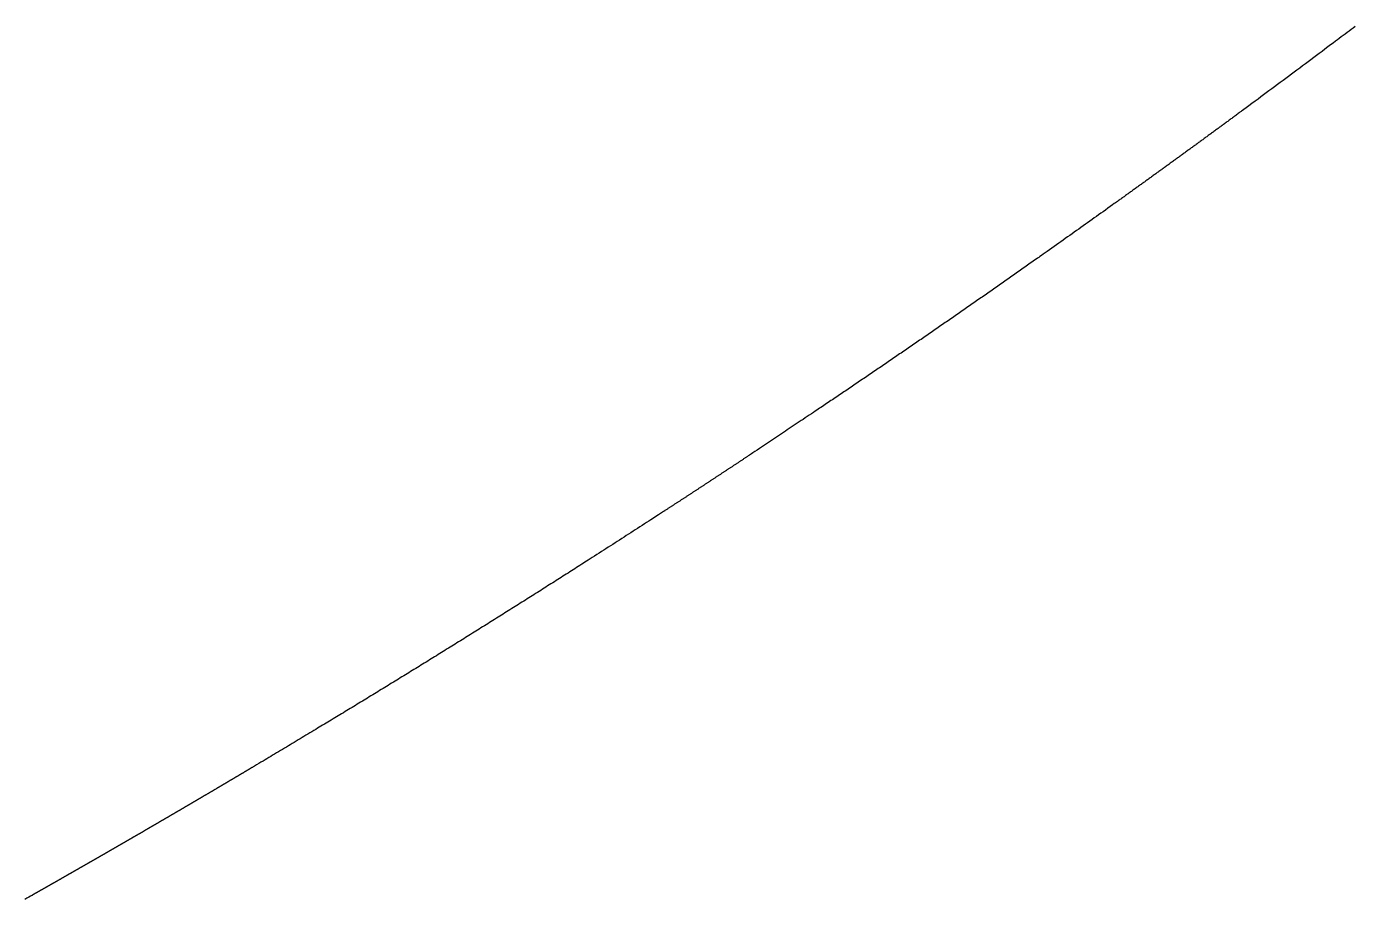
# Model space of a CAD drawing. Header units: millimetres. Extents: x 0 to 2438, y 0 to 1219.
# Drawn here: x 235.45 to 238.68, y 427.079 to 429.202 of the extents above; entities that cross this region are included whole.
import ezdxf

# ---------------------------------------------------------------- set-up
doc = ezdxf.new("R2010")
doc.units = ezdxf.units.MM
doc.layers.add('CUT_AIRCRAFT', color=7, linetype='Continuous')

msp = doc.modelspace()

# ---------------------------------------------------------------- linework, layer by layer
at = {"layer": 'CUT_AIRCRAFT'}
msp.add_lwpolyline([(238.6817, 429.2021), (238.6769, 429.1985), (238.6721, 429.1948), (238.6672, 429.1912), (238.6623, 429.1875), (238.6574, 429.1838), (238.6526, 429.1802), (238.6479, 429.1767), (238.6434, 429.1733), (238.6389, 429.1699), (238.634, 429.1662), (238.6286, 429.1621), (238.6224, 429.1575), (238.6157, 429.1524), (238.6086, 429.1471), (238.6015, 429.1418), (238.5946, 429.1366), (238.5878, 429.1315), (238.5811, 429.1265), (238.5744, 429.1215), (238.5677, 429.1165), (238.5609, 429.1114), (238.5541, 429.1063), (238.5473, 429.1013), (238.5405, 429.0962), (238.5337, 429.0911), (238.5269, 429.0861), (238.5201, 429.081), (238.5133, 429.076), (238.5065, 429.0709), (238.4997, 429.0659), (238.4929, 429.0608), (238.486, 429.0557), (238.4792, 429.0506), (238.4724, 429.0456), (238.4657, 429.0406), (238.4591, 429.0358), (238.4525, 429.0309), (238.4457, 429.0258), (238.4385, 429.0205), (238.4308, 429.0149), (238.4233, 429.0093), (238.4165, 429.0043), (238.4112, 429.0004), (238.4077, 428.9979), (238.4057, 428.9964), (238.4045, 428.9955), (238.4034, 428.9946), (238.4018, 428.9935), (238.3999, 428.992), (238.3977, 428.9905), (238.3955, 428.9888), (238.3934, 428.9873), (238.3915, 428.9859), (238.3896, 428.9845), (238.3877, 428.9831), (238.3857, 428.9817), (238.3838, 428.9802), (238.3818, 428.9788), (238.3798, 428.9773), (238.3778, 428.9759), (238.3759, 428.9744), (238.3739, 428.973), (238.372, 428.9715), (238.37, 428.9701), (238.368, 428.9687), (238.3661, 428.9672), (238.3641, 428.9658), (238.3621, 428.9643), (238.3602, 428.9629), (238.3582, 428.9615), (238.3563, 428.96), (238.3543, 428.9586), (238.3523, 428.9571), (238.3504, 428.9557), (238.3484, 428.9543), (238.3465, 428.9528), (238.3445, 428.9514), (238.3425, 428.9499), (238.3406, 428.9485), (238.3386, 428.9471), (238.3366, 428.9456), (238.3347, 428.9442), (238.3327, 428.9428), (238.3307, 428.9413), (238.3288, 428.9399), (238.3268, 428.9384), (238.3248, 428.937), (238.3229, 428.9356), (238.3209, 428.9341), (238.3189, 428.9327), (238.317, 428.9313), (238.315, 428.9298), (238.313, 428.9284), (238.3111, 428.9269), (238.3091, 428.9255), (238.3071, 428.9241), (238.3052, 428.9226), (238.3032, 428.9212), (238.3012, 428.9198), (238.2993, 428.9183), (238.2973, 428.9169), (238.2953, 428.9155), (238.2934, 428.914), (238.2914, 428.9126), (238.2894, 428.9112), (238.2875, 428.9097), (238.2855, 428.9083), (238.2835, 428.9069), (238.2816, 428.9054), (238.2796, 428.904), (238.2776, 428.9026), (238.2757, 428.9011), (238.2737, 428.8997), (238.2717, 428.8983), (238.2697, 428.8968), (238.2678, 428.8954), (238.2658, 428.894), (238.2638, 428.8925), (238.2619, 428.8911), (238.2599, 428.8897), (238.2579, 428.8882), (238.256, 428.8868), (238.254, 428.8854), (238.252, 428.8839), (238.2501, 428.8825), (238.2481, 428.8811), (238.2461, 428.8796), (238.2441, 428.8782), (238.2422, 428.8768), (238.2402, 428.8753), (238.2382, 428.8739), (238.2363, 428.8725), (238.2343, 428.8711), (238.2323, 428.8696), (238.2303, 428.8682), (238.2284, 428.8668), (238.2264, 428.8653), (238.2244, 428.8639), (238.2225, 428.8625), (238.2205, 428.8611), (238.2185, 428.8596), (238.2165, 428.8582), (238.2146, 428.8568), (238.2126, 428.8553), (238.2106, 428.8539), (238.2087, 428.8525), (238.2067, 428.8511), (238.2047, 428.8496), (238.2028, 428.8482), (238.2008, 428.8468), (238.1988, 428.8453), (238.1968, 428.8439), (238.1949, 428.8425), (238.1929, 428.8411), (238.1909, 428.8396), (238.1889, 428.8382), (238.187, 428.8368), (238.185, 428.8354), (238.183, 428.8339), (238.181, 428.8325), (238.1791, 428.8311), (238.1771, 428.8297), (238.1751, 428.8282), (238.1731, 428.8268), (238.1712, 428.8254), (238.1692, 428.824), (238.1672, 428.8225), (238.1652, 428.8211), (238.1633, 428.8197), (238.1613, 428.8183), (238.1593, 428.8168), (238.1573, 428.8154), (238.1554, 428.814), (238.1534, 428.8126), (238.1514, 428.8112), (238.1494, 428.8097), (238.1475, 428.8083), (238.1455, 428.8069), (238.1435, 428.8055), (238.1415, 428.804), (238.1396, 428.8026), (238.1376, 428.8012), (238.1356, 428.7998), (238.1336, 428.7984), (238.1317, 428.7969), (238.1297, 428.7955), (238.1277, 428.7941), (238.1257, 428.7927), (238.1237, 428.7912), (238.1217, 428.7898), (238.1198, 428.7884), (238.1179, 428.787), (238.1159, 428.7856), (238.1139, 428.7842), (238.1119, 428.7827), (238.1097, 428.7812), (238.1076, 428.7797), (238.1057, 428.7783), (238.104, 428.777), (238.1026, 428.776), (238.1011, 428.775), (238.0991, 428.7735), (238.096, 428.7714), (238.0917, 428.7683), (238.0863, 428.7644), (238.0804, 428.7602), (238.0745, 428.7559), (238.0688, 428.7518), (238.0634, 428.748), (238.0581, 428.7442), (238.0528, 428.7405), (238.0475, 428.7367), (238.0421, 428.7328), (238.0367, 428.7289), (238.0312, 428.725), (238.0258, 428.7212), (238.0204, 428.7173), (238.015, 428.7135), (238.0096, 428.7096), (238.0042, 428.7058), (237.9988, 428.702), (237.9933, 428.6981), (237.9879, 428.6942), (237.9825, 428.6904), (237.977, 428.6865), (237.9716, 428.6827), (237.9662, 428.6789), (237.9609, 428.6751), (237.9556, 428.6713), (237.9501, 428.6675), (237.9446, 428.6635), (237.9388, 428.6595), (237.9331, 428.6554), (237.9277, 428.6516), (237.9229, 428.6482), (237.9188, 428.6454), (237.9153, 428.6429), (237.9122, 428.6407), (237.9091, 428.6385), (237.9058, 428.6362), (237.9024, 428.6338), (237.8989, 428.6313), (237.8954, 428.6288), (237.8919, 428.6264), (237.8884, 428.6239), (237.885, 428.6215), (237.8816, 428.6191), (237.8782, 428.6167), (237.8747, 428.6143), (237.8713, 428.6119), (237.8678, 428.6095), (237.8644, 428.607), (237.8609, 428.6046), (237.8575, 428.6022), (237.8541, 428.5998), (237.8506, 428.5974), (237.8472, 428.595), (237.8437, 428.5926), (237.8403, 428.5901), (237.8368, 428.5877), (237.8334, 428.5853), (237.8299, 428.5829), (237.8265, 428.5805), (237.823, 428.5781), (237.8196, 428.5757), (237.8162, 428.5733), (237.8127, 428.5708), (237.8093, 428.5684), (237.8058, 428.566), (237.8024, 428.5636), (237.7989, 428.5612), (237.7955, 428.5588), (237.792, 428.5564), (237.7886, 428.554), (237.7851, 428.5516), (237.7817, 428.5492), (237.7782, 428.5468), (237.7748, 428.5444), (237.7713, 428.542), (237.7679, 428.5396), (237.7644, 428.5372), (237.761, 428.5348), (237.7575, 428.5324), (237.7541, 428.53), (237.7506, 428.5275), (237.7471, 428.5251), (237.7437, 428.5227), (237.7402, 428.5203), (237.7368, 428.5179), (237.7333, 428.5156), (237.7299, 428.5132), (237.7264, 428.5108), (237.723, 428.5084), (237.7195, 428.506), (237.716, 428.5036), (237.7126, 428.5012), (237.7091, 428.4988), (237.7057, 428.4964), (237.7022, 428.494), (237.6987, 428.4916), (237.6953, 428.4892), (237.6918, 428.4868), (237.6884, 428.4844), (237.6849, 428.482), (237.6814, 428.4796), (237.678, 428.4772), (237.6745, 428.4749), (237.6711, 428.4725), (237.6676, 428.4701), (237.6641, 428.4677), (237.6607, 428.4653), (237.6572, 428.4629), (237.6538, 428.4605), (237.6503, 428.4581), (237.6468, 428.4557), (237.6434, 428.4534), (237.6399, 428.451), (237.6364, 428.4486), (237.633, 428.4462), (237.6295, 428.4438), (237.626, 428.4414), (237.6226, 428.4391), (237.6191, 428.4367), (237.6156, 428.4343), (237.6122, 428.4319), (237.6087, 428.4295), (237.6052, 428.4272), (237.6018, 428.4248), (237.5983, 428.4224), (237.5948, 428.42), (237.5914, 428.4176), (237.5879, 428.4153), (237.5844, 428.4129), (237.581, 428.4105), (237.5775, 428.4081), (237.574, 428.4058), (237.5705, 428.4034), (237.5671, 428.401), (237.5636, 428.3986), (237.5601, 428.3963), (237.5566, 428.3939), (237.5532, 428.3915), (237.5497, 428.3891), (237.5462, 428.3868), (237.5428, 428.3844), (237.5393, 428.382), (237.5358, 428.3797), (237.5323, 428.3773), (237.5289, 428.3749), (237.5254, 428.3725), (237.5219, 428.3702), (237.5184, 428.3678), (237.5149, 428.3654), (237.5115, 428.3631), (237.508, 428.3607), (237.5045, 428.3583), (237.501, 428.356), (237.4976, 428.3536), (237.4941, 428.3512), (237.4906, 428.3489), (237.4871, 428.3465), (237.4836, 428.3442), (237.4802, 428.3418), (237.4767, 428.3394), (237.4732, 428.3371), (237.4697, 428.3347), (237.4662, 428.3324), (237.4627, 428.33), (237.4593, 428.3276), (237.4558, 428.3253), (237.4523, 428.3229), (237.4488, 428.3206), (237.4453, 428.3182), (237.4418, 428.3158), (237.4384, 428.3135), (237.4349, 428.3111), (237.4314, 428.3088), (237.4279, 428.3064), (237.4244, 428.3041), (237.4209, 428.3017), (237.4175, 428.2994), (237.414, 428.297), (237.4105, 428.2947), (237.407, 428.2923), (237.4035, 428.29), (237.4, 428.2876), (237.3965, 428.2853), (237.393, 428.2829), (237.3894, 428.2805), (237.386, 428.2781), (237.3826, 428.2759), (237.3793, 428.2737), (237.376, 428.2714), (237.3725, 428.2691), (237.3686, 428.2665), (237.3642, 428.2635), (237.3594, 428.2603), (237.3543, 428.2569), (237.3493, 428.2535), (237.3443, 428.2502), (237.3395, 428.2469), (237.3347, 428.2437), (237.3299, 428.2405), (237.3251, 428.2373), (237.3202, 428.234), (237.3154, 428.2308), (237.3105, 428.2276), (237.3057, 428.2243), (237.3008, 428.2211), (237.296, 428.2178), (237.2912, 428.2146), (237.2863, 428.2114), (237.2815, 428.2082), (237.2766, 428.2049), (237.2718, 428.2017), (237.2669, 428.1984), (237.262, 428.1952), (237.2571, 428.1919), (237.2524, 428.1888), (237.2477, 428.1856), (237.243, 428.1825), (237.2381, 428.1793), (237.233, 428.1759), (237.2275, 428.1723), (237.2221, 428.1687), (237.2173, 428.1655), (237.2135, 428.163), (237.2111, 428.1614), (237.2097, 428.1605), (237.2089, 428.1599), (237.2081, 428.1594), (237.2071, 428.1587), (237.2057, 428.1578), (237.2043, 428.1568), (237.2027, 428.1558), (237.2013, 428.1549), (237.2, 428.154), (237.1986, 428.1531), (237.1973, 428.1523), (237.196, 428.1514), (237.1946, 428.1505), (237.1933, 428.1496), (237.1919, 428.1487), (237.1906, 428.1478), (237.1892, 428.1469), (237.1879, 428.146), (237.1865, 428.1451), (237.1852, 428.1442), (237.1838, 428.1433), (237.1825, 428.1424), (237.1811, 428.1415), (237.1798, 428.1406), (237.1784, 428.1398), (237.1771, 428.1389), (237.1757, 428.138), (237.1744, 428.1371), (237.173, 428.1362), (237.1717, 428.1353), (237.1703, 428.1344), (237.169, 428.1335), (237.1676, 428.1326), (237.1663, 428.1317), (237.1649, 428.1308), (237.1635, 428.1299), (237.1622, 428.129), (237.1609, 428.1282), (237.1595, 428.1273), (237.1581, 428.1264), (237.1568, 428.1255), (237.1554, 428.1246), (237.1541, 428.1237), (237.1527, 428.1228), (237.1514, 428.1219), (237.15, 428.121), (237.1487, 428.1201), (237.1473, 428.1192), (237.146, 428.1184), (237.1446, 428.1175), (237.1433, 428.1166), (237.1419, 428.1157), (237.1406, 428.1148), (237.1392, 428.1139), (237.1379, 428.113), (237.1365, 428.1121), (237.1352, 428.1112), (237.1338, 428.1103), (237.1324, 428.1094), (237.1311, 428.1086), (237.1297, 428.1077), (237.1284, 428.1068), (237.127, 428.1059), (237.1257, 428.105), (237.1243, 428.1041), (237.123, 428.1032), (237.1216, 428.1023), (237.1203, 428.1014), (237.1189, 428.1005), (237.1176, 428.0997), (237.1162, 428.0988), (237.1148, 428.0979), (237.1135, 428.097), (237.1121, 428.0961), (237.1108, 428.0952), (237.1094, 428.0943), (237.1081, 428.0934), (237.1067, 428.0925), (237.1054, 428.0917), (237.104, 428.0908), (237.1027, 428.0899), (237.1013, 428.089), (237.1, 428.0881), (237.0986, 428.0872), (237.0973, 428.0863), (237.0959, 428.0854), (237.0945, 428.0846), (237.0932, 428.0837), (237.0918, 428.0828), (237.0905, 428.0819), (237.0891, 428.081), (237.0878, 428.0801), (237.0864, 428.0792), (237.0851, 428.0783), (237.0837, 428.0774), (237.0823, 428.0766), (237.081, 428.0757), (237.0796, 428.0748), (237.0783, 428.0739), (237.0769, 428.073), (237.0756, 428.0721), (237.0742, 428.0712), (237.0729, 428.0704), (237.0715, 428.0695), (237.0702, 428.0686), (237.0688, 428.0677), (237.0674, 428.0668), (237.0661, 428.0659), (237.0647, 428.065), (237.0634, 428.0641), (237.062, 428.0633), (237.0607, 428.0624), (237.0593, 428.0615), (237.058, 428.0606), (237.0566, 428.0597), (237.0552, 428.0588), (237.0539, 428.0579), (237.0525, 428.0571), (237.0512, 428.0562), (237.0498, 428.0553), (237.0485, 428.0544), (237.0471, 428.0535), (237.0457, 428.0526), (237.0444, 428.0517), (237.043, 428.0509), (237.0417, 428.05), (237.0403, 428.0491), (237.039, 428.0482), (237.0376, 428.0473), (237.0362, 428.0464), (237.0349, 428.0455), (237.0335, 428.0447), (237.0322, 428.0438), (237.0308, 428.0429), (237.0295, 428.042), (237.0281, 428.0411), (237.0267, 428.0402), (237.0254, 428.0394), (237.024, 428.0385), (237.0227, 428.0376), (237.0213, 428.0367), (237.02, 428.0358), (237.0186, 428.0349), (237.0172, 428.034), (237.0159, 428.0332), (237.0145, 428.0323), (237.0132, 428.0314), (237.0119, 428.0305), (237.0106, 428.0297), (237.0092, 428.0288), (237.0077, 428.0279), (237.0062, 428.0269), (237.0047, 428.0259), (237.0033, 428.025), (237.0023, 428.0243), (237.0017, 428.0239), (237.0009, 428.0234), (236.9995, 428.0225), (236.9969, 428.0208), (236.9927, 428.0181), (236.9872, 428.0145), (236.9812, 428.0106), (236.975, 428.0066), (236.9692, 428.0028), (236.9637, 427.9992), (236.9583, 427.9958), (236.9531, 427.9924), (236.9477, 427.9889), (236.9422, 427.9853), (236.9367, 427.9818), (236.9311, 427.9782), (236.9256, 427.9746), (236.9201, 427.9711), (236.9146, 427.9675), (236.9092, 427.964), (236.9037, 427.9605), (236.8982, 427.9569), (236.8927, 427.9534), (236.8872, 427.9499), (236.8817, 427.9463), (236.8762, 427.9428), (236.8707, 427.9392), (236.8652, 427.9357), (236.8598, 427.9322), (236.8544, 427.9287), (236.8489, 427.9252), (236.8433, 427.9216), (236.8375, 427.9179), (236.8318, 427.9143), (236.8263, 427.9108), (236.8213, 427.9075), (236.8167, 427.9046), (236.8125, 427.902), (236.8086, 427.8994), (236.8047, 427.8969), (236.8007, 427.8944), (236.7965, 427.8917), (236.7923, 427.8891), (236.7882, 427.8864), (236.784, 427.8837), (236.7798, 427.8811), (236.7757, 427.8784), (236.7716, 427.8758), (236.7674, 427.8732), (236.7633, 427.8705), (236.7592, 427.8679), (236.755, 427.8653), (236.7509, 427.8626), (236.7467, 427.86), (236.7426, 427.8574), (236.7384, 427.8547), (236.7343, 427.8521), (236.7301, 427.8495), (236.726, 427.8468), (236.7219, 427.8442), (236.7177, 427.8416), (236.7135, 427.8389), (236.7094, 427.8363), (236.7053, 427.8337), (236.7011, 427.831), (236.697, 427.8284), (236.6928, 427.8258), (236.6886, 427.8232), (236.6845, 427.8205), (236.6804, 427.8179), (236.6762, 427.8153), (236.6721, 427.8127), (236.6679, 427.8101), (236.6637, 427.8074), (236.6596, 427.8048), (236.6554, 427.8022), (236.6513, 427.7996), (236.6471, 427.7969), (236.643, 427.7943), (236.6388, 427.7917), (236.6346, 427.7891), (236.6305, 427.7865), (236.6263, 427.7839), (236.6222, 427.7813), (236.618, 427.7786), (236.6139, 427.776), (236.6097, 427.7734), (236.6055, 427.7708), (236.6014, 427.7682), (236.5972, 427.7656), (236.5931, 427.763), (236.5889, 427.7604), (236.5847, 427.7578), (236.5806, 427.7551), (236.5764, 427.7525), (236.5723, 427.7499), (236.5681, 427.7473), (236.5639, 427.7447), (236.5598, 427.7421), (236.5556, 427.7395), (236.5514, 427.7369), (236.5473, 427.7343), (236.5431, 427.7317), (236.5389, 427.7291), (236.5348, 427.7265), (236.5306, 427.7239), (236.5264, 427.7213), (236.5223, 427.7187), (236.5181, 427.7161), (236.5139, 427.7135), (236.5098, 427.7109), (236.5056, 427.7083), (236.5014, 427.7057), (236.4973, 427.7031), (236.4931, 427.7005), (236.4889, 427.698), (236.4847, 427.6954), (236.4806, 427.6928), (236.4764, 427.6902), (236.4722, 427.6876), (236.468, 427.685), (236.4639, 427.6824), (236.4597, 427.6798), (236.4555, 427.6772), (236.4513, 427.6747), (236.4472, 427.6721), (236.443, 427.6695), (236.4388, 427.6669), (236.4346, 427.6643), (236.4305, 427.6617), (236.4263, 427.6591), (236.4221, 427.6566), (236.4179, 427.654), (236.4137, 427.6514), (236.4096, 427.6488), (236.4054, 427.6462), (236.4012, 427.6437), (236.397, 427.6411), (236.3928, 427.6385), (236.3887, 427.6359), (236.3845, 427.6334), (236.3803, 427.6308), (236.3761, 427.6282), (236.3719, 427.6256), (236.3677, 427.6231), (236.3636, 427.6205), (236.3594, 427.6179), (236.3552, 427.6154), (236.351, 427.6128), (236.3468, 427.6102), (236.3426, 427.6077), (236.3384, 427.6051), (236.3342, 427.6025), (236.3301, 427.6), (236.3259, 427.5974), (236.3217, 427.5948), (236.3175, 427.5923), (236.3133, 427.5897), (236.3091, 427.5871), (236.3049, 427.5846), (236.3007, 427.582), (236.2965, 427.5795), (236.2924, 427.5769), (236.2882, 427.5743), (236.284, 427.5718), (236.2798, 427.5692), (236.2756, 427.5667), (236.2714, 427.5641), (236.2672, 427.5615), (236.263, 427.559), (236.2588, 427.5564), (236.2546, 427.5539), (236.2504, 427.5513), (236.2462, 427.5488), (236.242, 427.5462), (236.2378, 427.5437), (236.2336, 427.5411), (236.2294, 427.5386), (236.2252, 427.536), (236.221, 427.5335), (236.2168, 427.5309), (236.2126, 427.5284), (236.2084, 427.5258), (236.2042, 427.5233), (236.2, 427.5208), (236.1958, 427.5182), (236.1916, 427.5157), (236.1874, 427.5131), (236.1832, 427.5106), (236.179, 427.508), (236.1748, 427.5055), (236.1706, 427.503), (236.1665, 427.5005), (236.1624, 427.498), (236.1582, 427.4955), (236.1538, 427.4928), (236.1492, 427.4901), (236.1445, 427.4872), (236.1396, 427.4843), (236.1348, 427.4814), (236.13, 427.4785), (236.1252, 427.4756), (236.1205, 427.4728), (236.1158, 427.4699), (236.111, 427.4671), (236.1063, 427.4642), (236.1015, 427.4614), (236.0967, 427.4585), (236.092, 427.4556), (236.0872, 427.4528), (236.0825, 427.4499), (236.0777, 427.4471), (236.073, 427.4443), (236.0682, 427.4414), (236.0635, 427.4386), (236.0587, 427.4357), (236.0539, 427.4328), (236.049, 427.43), (236.0443, 427.4271), (236.0396, 427.4243), (236.0351, 427.4216), (236.0305, 427.4188), (236.0257, 427.416), (236.0206, 427.413), (236.0151, 427.4097), (236.0097, 427.4065), (236.005, 427.4037), (236.0015, 427.4016), (235.9997, 427.4005), (235.9991, 427.4002), (235.9991, 427.4002), (235.9986, 427.3999), (235.9979, 427.3994), (235.9971, 427.399), (235.9965, 427.3986), (235.9959, 427.3983), (235.9954, 427.398), (235.9949, 427.3977), (235.9944, 427.3974), (235.9939, 427.3971), (235.9933, 427.3967), (235.9928, 427.3964), (235.9922, 427.3961), (235.9917, 427.3957), (235.9911, 427.3954), (235.9906, 427.3951), (235.99, 427.3948), (235.9895, 427.3945), (235.9889, 427.3941), (235.9884, 427.3938), (235.9878, 427.3935), (235.9873, 427.3932), (235.9867, 427.3928), (235.9862, 427.3925), (235.9856, 427.3922), (235.9851, 427.3919), (235.9846, 427.3915), (235.984, 427.3912), (235.9835, 427.3909), (235.9829, 427.3906), (235.9824, 427.3902), (235.9818, 427.3899), (235.9813, 427.3896), (235.9807, 427.3893), (235.9802, 427.3889), (235.9796, 427.3886), (235.9791, 427.3883), (235.9785, 427.388), (235.978, 427.3876), (235.9775, 427.3873), (235.9769, 427.387), (235.9763, 427.3867), (235.9758, 427.3863), (235.9753, 427.386), (235.9747, 427.3857), (235.9742, 427.3854), (235.9736, 427.385), (235.9731, 427.3847), (235.9725, 427.3844), (235.972, 427.3841), (235.9714, 427.3837), (235.9709, 427.3834), (235.9703, 427.3831), (235.9698, 427.3828), (235.9692, 427.3824), (235.9687, 427.3821), (235.9682, 427.3818), (235.9676, 427.3815), (235.9671, 427.3811), (235.9665, 427.3808), (235.966, 427.3805), (235.9654, 427.3802), (235.9649, 427.3798), (235.9643, 427.3795), (235.9638, 427.3792), (235.9632, 427.3789), (235.9627, 427.3785), (235.9621, 427.3782), (235.9616, 427.3779), (235.961, 427.3776), (235.9605, 427.3773), (235.9599, 427.3769), (235.9594, 427.3766), (235.9588, 427.3763), (235.9583, 427.376), (235.9578, 427.3756), (235.9572, 427.3753), (235.9567, 427.375), (235.9561, 427.3747), (235.9556, 427.3743), (235.955, 427.374), (235.9545, 427.3737), (235.9539, 427.3734), (235.9534, 427.373), (235.9528, 427.3727), (235.9523, 427.3724), (235.9517, 427.3721), (235.9512, 427.3717), (235.9506, 427.3714), (235.9501, 427.3711), (235.9495, 427.3708), (235.949, 427.3704), (235.9485, 427.3701), (235.9479, 427.3698), (235.9474, 427.3695), (235.9468, 427.3691), (235.9463, 427.3688), (235.9457, 427.3685), (235.9452, 427.3682), (235.9446, 427.3679), (235.9441, 427.3675), (235.9435, 427.3672), (235.943, 427.3669), (235.9424, 427.3666), (235.9419, 427.3662), (235.9413, 427.3659), (235.9408, 427.3656), (235.9402, 427.3653), (235.9397, 427.3649), (235.9391, 427.3646), (235.9386, 427.3643), (235.9381, 427.364), (235.9375, 427.3636), (235.937, 427.3633), (235.9364, 427.363), (235.9359, 427.3627), (235.9353, 427.3623), (235.9348, 427.362), (235.9342, 427.3617), (235.9337, 427.3614), (235.9331, 427.3611), (235.9326, 427.3607), (235.932, 427.3604), (235.9315, 427.3601), (235.9309, 427.3598), (235.9304, 427.3594), (235.9298, 427.3591), (235.9293, 427.3588), (235.9288, 427.3585), (235.9282, 427.3581), (235.9276, 427.3578), (235.9271, 427.3575), (235.9265, 427.3572), (235.926, 427.3568), (235.9255, 427.3565), (235.9249, 427.3562), (235.9244, 427.3559), (235.9238, 427.3556), (235.9233, 427.3552), (235.9227, 427.3549), (235.9222, 427.3546), (235.9216, 427.3543), (235.9211, 427.3539), (235.9205, 427.3536), (235.92, 427.3533), (235.9194, 427.353), (235.9189, 427.3526), (235.9183, 427.3523), (235.9178, 427.352), (235.9172, 427.3517), (235.9167, 427.3513), (235.9162, 427.351), (235.9157, 427.3507), (235.9152, 427.3504), (235.9146, 427.3501), (235.914, 427.3497), (235.9132, 427.3493), (235.9123, 427.3488), (235.9114, 427.3482), (235.9104, 427.3477), (235.9095, 427.3471), (235.9087, 427.3466), (235.9078, 427.3461), (235.9069, 427.3456), (235.9061, 427.3451), (235.9052, 427.3446), (235.9043, 427.344), (235.9034, 427.3435), (235.9026, 427.343), (235.9017, 427.3425), (235.9008, 427.342), (235.8999, 427.3415), (235.8991, 427.3409), (235.8982, 427.3404), (235.8973, 427.3399), (235.8964, 427.3394), (235.8956, 427.3389), (235.8947, 427.3384), (235.8938, 427.3378), (235.8929, 427.3373), (235.8921, 427.3368), (235.8912, 427.3363), (235.8903, 427.3358), (235.8894, 427.3353), (235.8885, 427.3347), (235.8875, 427.3341), (235.8866, 427.3336), (235.8859, 427.3332), (235.8854, 427.3329), (235.8851, 427.3327), (235.8848, 427.3326), (235.8846, 427.3324), (235.8843, 427.3323), (235.884, 427.3321), (235.8836, 427.3319), (235.8833, 427.3316), (235.8829, 427.3314), (235.8826, 427.3313), (235.8823, 427.3311), (235.882, 427.3309), (235.8816, 427.3307), (235.8813, 427.3305), (235.881, 427.3303), (235.8807, 427.3301), (235.8803, 427.3299), (235.88, 427.3297), (235.8797, 427.3295), (235.8793, 427.3293), (235.879, 427.3291), (235.8787, 427.3289), (235.8783, 427.3287), (235.878, 427.3286), (235.8777, 427.3284), (235.8774, 427.3282), (235.877, 427.328), (235.8767, 427.3278), (235.8764, 427.3276), (235.876, 427.3274), (235.8757, 427.3272), (235.8754, 427.327), (235.875, 427.3268), (235.8747, 427.3266), (235.8744, 427.3264), (235.8741, 427.3262), (235.8737, 427.326), (235.8734, 427.3258), (235.8731, 427.3257), (235.8727, 427.3255), (235.8724, 427.3253), (235.8721, 427.3251), (235.8718, 427.3249), (235.8714, 427.3247), (235.8711, 427.3245), (235.8708, 427.3243), (235.8705, 427.3241), (235.8701, 427.3239), (235.8698, 427.3237), (235.8695, 427.3235), (235.8691, 427.3233), (235.8688, 427.3231), (235.8685, 427.3229), (235.8682, 427.3227), (235.8678, 427.3226), (235.8675, 427.3224), (235.8672, 427.3222), (235.8668, 427.322), (235.8665, 427.3218), (235.8662, 427.3216), (235.8658, 427.3214), (235.8655, 427.3212), (235.8652, 427.321), (235.8649, 427.3208), (235.8645, 427.3206), (235.8642, 427.3204), (235.8639, 427.3202), (235.8635, 427.32), (235.8632, 427.3198), (235.8629, 427.3197), (235.8625, 427.3195), (235.8622, 427.3193), (235.8619, 427.3191), (235.8616, 427.3189), (235.8612, 427.3187), (235.8609, 427.3185), (235.8606, 427.3183), (235.8603, 427.3181), (235.8599, 427.3179), (235.8596, 427.3177), (235.8593, 427.3175), (235.8589, 427.3173), (235.8586, 427.3171), (235.8583, 427.317), (235.858, 427.3168), (235.8576, 427.3166), (235.8573, 427.3164), (235.857, 427.3162), (235.8566, 427.316), (235.8563, 427.3158), (235.856, 427.3156), (235.8556, 427.3154), (235.8553, 427.3152), (235.855, 427.315), (235.8547, 427.3148), (235.8543, 427.3146), (235.854, 427.3144), (235.8537, 427.3142), (235.8533, 427.3141), (235.853, 427.3139), (235.8527, 427.3137), (235.8524, 427.3135), (235.852, 427.3133), (235.8517, 427.3131), (235.8514, 427.3129), (235.851, 427.3127), (235.8507, 427.3125), (235.8504, 427.3123), (235.8501, 427.3121), (235.8497, 427.3119), (235.8494, 427.3117), (235.8491, 427.3115), (235.8487, 427.3113), (235.8484, 427.3112), (235.8481, 427.311), (235.8477, 427.3108), (235.8474, 427.3106), (235.8471, 427.3104), (235.8468, 427.3102), (235.8464, 427.31), (235.8461, 427.3098), (235.8458, 427.3096), (235.8454, 427.3094), (235.8451, 427.3092), (235.8448, 427.309), (235.8444, 427.3088), (235.8441, 427.3086), (235.8438, 427.3085), (235.8435, 427.3083), (235.8431, 427.3081), (235.8428, 427.3079), (235.8425, 427.3077), (235.8422, 427.3075), (235.8418, 427.3073), (235.8415, 427.3071), (235.8412, 427.3069), (235.8408, 427.3067), (235.8405, 427.3065), (235.8402, 427.3063), (235.8398, 427.3061), (235.8395, 427.3059), (235.8392, 427.3057), (235.8389, 427.3056), (235.8385, 427.3054), (235.8382, 427.3052), (235.8379, 427.305), (235.8375, 427.3048), (235.8372, 427.3046), (235.8369, 427.3044), (235.8366, 427.3042), (235.8362, 427.304), (235.8359, 427.3038), (235.8356, 427.3036), (235.8352, 427.3034), (235.8349, 427.3032), (235.8346, 427.303), (235.8343, 427.3029), (235.834, 427.3027), (235.8337, 427.3025), (235.8333, 427.3023), (235.8327, 427.3019), (235.8319, 427.3015), (235.8311, 427.301), (235.8304, 427.3006), (235.8296, 427.3001), (235.8289, 427.2997), (235.8281, 427.2993), (235.8274, 427.2989), (235.8267, 427.2984), (235.826, 427.298), (235.8253, 427.2976), (235.8245, 427.2972), (235.8238, 427.2967), (235.8231, 427.2963), (235.8224, 427.2959), (235.8216, 427.2955), (235.8209, 427.295), (235.8202, 427.2946), (235.8194, 427.2942), (235.8187, 427.2938), (235.818, 427.2933), (235.8173, 427.2929), (235.8165, 427.2925), (235.8158, 427.2921), (235.8151, 427.2916), (235.8144, 427.2912), (235.8136, 427.2908), (235.8129, 427.2904), (235.8121, 427.2899), (235.8113, 427.2894), (235.8106, 427.289), (235.81, 427.2887), (235.8095, 427.2884), (235.8091, 427.2881), (235.8087, 427.2879), (235.8084, 427.2877), (235.808, 427.2875), (235.8076, 427.2873), (235.8072, 427.287), (235.8068, 427.2868), (235.8064, 427.2866), (235.806, 427.2863), (235.8056, 427.2861), (235.8052, 427.2859), (235.8048, 427.2856), (235.8044, 427.2854), (235.804, 427.2852), (235.8036, 427.2849), (235.8032, 427.2847), (235.8028, 427.2845), (235.8024, 427.2842), (235.802, 427.284), (235.8016, 427.2838), (235.8012, 427.2835), (235.8008, 427.2833), (235.8004, 427.2831), (235.8, 427.2828), (235.7996, 427.2826), (235.7992, 427.2824), (235.7988, 427.2821), (235.7984, 427.2819), (235.798, 427.2817), (235.7976, 427.2814), (235.7972, 427.2812), (235.7969, 427.281), (235.7964, 427.2807), (235.7961, 427.2805), (235.7956, 427.2803), (235.7953, 427.28), (235.7948, 427.2798), (235.7945, 427.2796), (235.7941, 427.2793), (235.7937, 427.2791), (235.7933, 427.2789), (235.7929, 427.2787), (235.7925, 427.2784), (235.7921, 427.2782), (235.7917, 427.278), (235.7913, 427.2777), (235.7909, 427.2775), (235.7905, 427.2773), (235.7901, 427.277), (235.7897, 427.2768), (235.7893, 427.2766), (235.7889, 427.2763), (235.7885, 427.2761), (235.7881, 427.2759), (235.7877, 427.2756), (235.7873, 427.2754), (235.7869, 427.2752), (235.7865, 427.2749), (235.7861, 427.2747), (235.7857, 427.2745), (235.7853, 427.2742), (235.7849, 427.274), (235.7845, 427.2738), (235.7841, 427.2735), (235.7837, 427.2733), (235.7833, 427.2731), (235.7829, 427.2728), (235.7825, 427.2726), (235.7821, 427.2724), (235.7817, 427.2721), (235.7813, 427.2719), (235.7809, 427.2717), (235.7805, 427.2714), (235.7801, 427.2712), (235.7797, 427.271), (235.7793, 427.2707), (235.7789, 427.2705), (235.7785, 427.2703), (235.7781, 427.2701), (235.7777, 427.2698), (235.7773, 427.2696), (235.7769, 427.2694), (235.7765, 427.2691), (235.7761, 427.2689), (235.7757, 427.2687), (235.7753, 427.2684), (235.7749, 427.2682), (235.7745, 427.268), (235.7741, 427.2677), (235.7737, 427.2675), (235.7733, 427.2673), (235.773, 427.267), (235.7725, 427.2668), (235.7722, 427.2666), (235.7717, 427.2663), (235.7713, 427.2661), (235.7709, 427.2659), (235.7706, 427.2656), (235.7702, 427.2654), (235.7698, 427.2652), (235.7694, 427.2649), (235.769, 427.2647), (235.7686, 427.2645), (235.7682, 427.2642), (235.7678, 427.264), (235.7674, 427.2638), (235.767, 427.2636), (235.7666, 427.2633), (235.7662, 427.2631), (235.7658, 427.2629), (235.7654, 427.2626), (235.765, 427.2624), (235.7646, 427.2622), (235.7642, 427.2619), (235.7638, 427.2617), (235.7634, 427.2615), (235.763, 427.2612), (235.7626, 427.261), (235.7622, 427.2608), (235.7618, 427.2605), (235.7614, 427.2603), (235.761, 427.2601), (235.7606, 427.2598), (235.7602, 427.2596), (235.7598, 427.2594), (235.7594, 427.2591), (235.759, 427.2589), (235.7586, 427.2587), (235.7582, 427.2584), (235.7578, 427.2582), (235.7574, 427.258), (235.757, 427.2578), (235.7566, 427.2575), (235.7562, 427.2573), (235.7558, 427.2571), (235.7554, 427.2568), (235.755, 427.2566), (235.7546, 427.2564), (235.7542, 427.2561), (235.7538, 427.2559), (235.7534, 427.2557), (235.753, 427.2554), (235.7526, 427.2552), (235.7522, 427.255), (235.7518, 427.2547), (235.7514, 427.2545), (235.751, 427.2543), (235.7506, 427.254), (235.7502, 427.2538), (235.7498, 427.2536), (235.7494, 427.2533), (235.749, 427.2531), (235.7486, 427.2529), (235.7482, 427.2526), (235.7478, 427.2524), (235.7475, 427.2522), (235.7472, 427.252), (235.7468, 427.2518), (235.7462, 427.2515), (235.7456, 427.2511), (235.7448, 427.2507), (235.744, 427.2502), (235.7431, 427.2497), (235.7423, 427.2492), (235.7415, 427.2487), (235.7407, 427.2483), (235.74, 427.2478), (235.7392, 427.2474), (235.7384, 427.2469), (235.7376, 427.2465), (235.7368, 427.246), (235.7361, 427.2456), (235.7353, 427.2451), (235.7345, 427.2447), (235.7337, 427.2442), (235.7329, 427.2438), (235.7321, 427.2433), (235.7314, 427.2428), (235.7306, 427.2424), (235.7298, 427.2419), (235.729, 427.2415), (235.7282, 427.241), (235.7274, 427.2406), (235.7267, 427.2401), (235.7259, 427.2397), (235.7251, 427.2392), (235.7243, 427.2387), (235.7235, 427.2383), (235.7226, 427.2378), (235.7218, 427.2373), (235.7212, 427.2369), (235.7207, 427.2366), (235.7203, 427.2364), (235.7199, 427.2362), (235.7196, 427.236), (235.7193, 427.2358), (235.7189, 427.2356), (235.7185, 427.2354), (235.7181, 427.2351), (235.7177, 427.2349), (235.7173, 427.2347), (235.7169, 427.2345), (235.7165, 427.2342), (235.7162, 427.234), (235.7158, 427.2338), (235.7154, 427.2336), (235.715, 427.2334), (235.7146, 427.2331), (235.7142, 427.2329), (235.7138, 427.2327), (235.7135, 427.2325), (235.7131, 427.2322), (235.7127, 427.232), (235.7123, 427.2318), (235.7119, 427.2316), (235.7115, 427.2313), (235.7112, 427.2311), (235.7108, 427.2309), (235.7104, 427.2307), (235.71, 427.2304), (235.7096, 427.2302), (235.7092, 427.23), (235.7088, 427.2298), (235.7084, 427.2296), (235.7081, 427.2293), (235.7077, 427.2291), (235.7073, 427.2289), (235.7069, 427.2287), (235.7065, 427.2284), (235.7061, 427.2282), (235.7057, 427.228), (235.7054, 427.2278), (235.705, 427.2275), (235.7046, 427.2273), (235.7042, 427.2271), (235.7038, 427.2269), (235.7034, 427.2267), (235.703, 427.2264), (235.7027, 427.2262), (235.7023, 427.226), (235.7019, 427.2258), (235.7015, 427.2255), (235.7011, 427.2253), (235.7007, 427.2251), (235.7004, 427.2249), (235.7, 427.2246), (235.6996, 427.2244), (235.6992, 427.2242), (235.6988, 427.224), (235.6984, 427.2238), (235.698, 427.2235), (235.6977, 427.2233), (235.6973, 427.2231), (235.6969, 427.2229), (235.6965, 427.2226), (235.6961, 427.2224), (235.6957, 427.2222), (235.6953, 427.222), (235.695, 427.2217), (235.6946, 427.2215), (235.6942, 427.2213), (235.6938, 427.2211), (235.6934, 427.2209), (235.693, 427.2206), (235.6927, 427.2204), (235.6923, 427.2202), (235.6919, 427.22), (235.6915, 427.2197), (235.6911, 427.2195), (235.6907, 427.2193), (235.6903, 427.2191), (235.69, 427.2188), (235.6896, 427.2186), (235.6892, 427.2184), (235.6888, 427.2182), (235.6884, 427.218), (235.688, 427.2177), (235.6876, 427.2175), (235.6873, 427.2173), (235.6869, 427.2171), (235.6865, 427.2168), (235.6861, 427.2166), (235.6857, 427.2164), (235.6853, 427.2162), (235.6849, 427.2159), (235.6846, 427.2157), (235.6842, 427.2155), (235.6838, 427.2153), (235.6834, 427.2151), (235.683, 427.2148), (235.6826, 427.2146), (235.6822, 427.2144), (235.6819, 427.2142), (235.6815, 427.2139), (235.6811, 427.2137), (235.6807, 427.2135), (235.6803, 427.2133), (235.6799, 427.2131), (235.6795, 427.2128), (235.6792, 427.2126), (235.6788, 427.2124), (235.6784, 427.2122), (235.678, 427.2119), (235.6776, 427.2117), (235.6772, 427.2115), (235.6768, 427.2113), (235.6765, 427.211), (235.6761, 427.2108), (235.6757, 427.2106), (235.6753, 427.2104), (235.6749, 427.2102), (235.6745, 427.2099), (235.6741, 427.2097), (235.6738, 427.2095), (235.6734, 427.2093), (235.673, 427.209), (235.6726, 427.2088), (235.6722, 427.2086), (235.6718, 427.2084), (235.6714, 427.2082), (235.6711, 427.2079), (235.6707, 427.2077), (235.6703, 427.2075), (235.6699, 427.2073), (235.6695, 427.207), (235.6691, 427.2068), (235.6687, 427.2066), (235.6684, 427.2064), (235.668, 427.2061), (235.6676, 427.2059), (235.6672, 427.2057), (235.6668, 427.2055), (235.6664, 427.2053), (235.666, 427.205), (235.6657, 427.2048), (235.6653, 427.2046), (235.6649, 427.2044), (235.6645, 427.2041), (235.6641, 427.2039), (235.6637, 427.2037), (235.6634, 427.2035), (235.663, 427.2033), (235.6626, 427.203), (235.6622, 427.2028), (235.6618, 427.2026), (235.6614, 427.2024), (235.661, 427.2021), (235.6607, 427.202), (235.6604, 427.2018), (235.66, 427.2015), (235.6595, 427.2013), (235.6589, 427.2009), (235.6582, 427.2005), (235.6574, 427.2001), (235.6567, 427.1996), (235.6559, 427.1992), (235.6552, 427.1988), (235.6546, 427.1984), (235.6539, 427.198), (235.6532, 427.1976), (235.6525, 427.1972), (235.6518, 427.1968), (235.6511, 427.1964), (235.6504, 427.196), (235.6497, 427.1956), (235.649, 427.1952), (235.6482, 427.1948), (235.6475, 427.1944), (235.6469, 427.194), (235.6461, 427.1936), (235.6454, 427.1932), (235.6447, 427.1927), (235.644, 427.1923), (235.6433, 427.1919), (235.6426, 427.1915), (235.6419, 427.1911), (235.6413, 427.1907), (235.6405, 427.1903), (235.6398, 427.1899), (235.639, 427.1895), (235.6383, 427.189), (235.6376, 427.1886), (235.637, 427.1883), (235.6366, 427.188), (235.6362, 427.1879), (235.636, 427.1877), (235.6357, 427.1876), (235.6354, 427.1874), (235.6351, 427.1872), (235.6348, 427.187), (235.6345, 427.1868), (235.6341, 427.1866), (235.6338, 427.1865), (235.6335, 427.1863), (235.6332, 427.1861), (235.6329, 427.1859), (235.6326, 427.1857), (235.6322, 427.1856), (235.6319, 427.1854), (235.6316, 427.1852), (235.6313, 427.185), (235.631, 427.1848), (235.6307, 427.1846), (235.6303, 427.1845), (235.63, 427.1843), (235.6297, 427.1841), (235.6294, 427.1839), (235.6291, 427.1837), (235.6288, 427.1836), (235.6284, 427.1834), (235.6281, 427.1832), (235.6278, 427.183), (235.6275, 427.1828), (235.6272, 427.1826), (235.6269, 427.1825), (235.6265, 427.1823), (235.6262, 427.1821), (235.6259, 427.1819), (235.6256, 427.1817), (235.6253, 427.1815), (235.625, 427.1814), (235.6246, 427.1812), (235.6243, 427.181), (235.624, 427.1808), (235.6237, 427.1806), (235.6234, 427.1805), (235.6231, 427.1803), (235.6227, 427.1801), (235.6224, 427.1799), (235.6221, 427.1797), (235.6218, 427.1795), (235.6215, 427.1794), (235.6212, 427.1792), (235.6208, 427.179), (235.6205, 427.1788), (235.6202, 427.1786), (235.6199, 427.1784), (235.6196, 427.1783), (235.6192, 427.1781), (235.6189, 427.1779), (235.6186, 427.1777), (235.6183, 427.1775), (235.618, 427.1774), (235.6177, 427.1772), (235.6173, 427.177), (235.617, 427.1768), (235.6167, 427.1766), (235.6164, 427.1764), (235.6161, 427.1763), (235.6158, 427.1761), (235.6154, 427.1759), (235.6151, 427.1757), (235.6148, 427.1755), (235.6145, 427.1753), (235.6142, 427.1752), (235.6139, 427.175), (235.6135, 427.1748), (235.6132, 427.1746), (235.6129, 427.1744), (235.6126, 427.1743), (235.6123, 427.1741), (235.612, 427.1739), (235.6116, 427.1737), (235.6113, 427.1735), (235.611, 427.1733), (235.6107, 427.1732), (235.6104, 427.173), (235.6101, 427.1728), (235.6097, 427.1726), (235.6094, 427.1724), (235.6091, 427.1723), (235.6088, 427.1721), (235.6085, 427.1719), (235.6081, 427.1717), (235.6078, 427.1715), (235.6075, 427.1713), (235.6072, 427.1712), (235.6069, 427.171), (235.6066, 427.1708), (235.6062, 427.1706), (235.6059, 427.1704), (235.6056, 427.1702), (235.6053, 427.1701), (235.605, 427.1699), (235.6047, 427.1697), (235.6043, 427.1695), (235.604, 427.1693), (235.6037, 427.1692), (235.6034, 427.169), (235.6031, 427.1688), (235.6028, 427.1686), (235.6024, 427.1684), (235.6021, 427.1682), (235.6018, 427.1681), (235.6015, 427.1679), (235.6012, 427.1677), (235.6009, 427.1675), (235.6005, 427.1673), (235.6002, 427.1672), (235.5999, 427.167), (235.5996, 427.1668), (235.5993, 427.1666), (235.5989, 427.1664), (235.5986, 427.1662), (235.5983, 427.1661), (235.598, 427.1659), (235.5977, 427.1657), (235.5974, 427.1655), (235.597, 427.1653), (235.5967, 427.1652), (235.5964, 427.165), (235.5961, 427.1648), (235.5958, 427.1646), (235.5954, 427.1644), (235.5951, 427.1642), (235.5948, 427.1641), (235.5945, 427.1639), (235.5942, 427.1637), (235.5939, 427.1635), (235.5935, 427.1633), (235.5932, 427.1631), (235.5929, 427.163), (235.5926, 427.1628), (235.5923, 427.1626), (235.592, 427.1624), (235.5917, 427.1622), (235.5913, 427.1621), (235.591, 427.1619), (235.5907, 427.1617), (235.5904, 427.1615), (235.5901, 427.1613), (235.5897, 427.1611), (235.5894, 427.161), (235.5891, 427.1608), (235.5888, 427.1606), (235.5885, 427.1604), (235.5881, 427.1602), (235.5878, 427.16), (235.5875, 427.1599), (235.5872, 427.1597), (235.587, 427.1596), (235.5866, 427.1594), (235.5863, 427.1591), (235.5858, 427.1589), (235.5852, 427.1586), (235.5847, 427.1582), (235.5841, 427.1579), (235.5835, 427.1576), (235.583, 427.1573), (235.5825, 427.157), (235.582, 427.1567), (235.5814, 427.1564), (235.5809, 427.1561), (235.5803, 427.1558), (235.5798, 427.1554), (235.5793, 427.1551), (235.5787, 427.1548), (235.5782, 427.1545), (235.5776, 427.1542), (235.5771, 427.1539), (235.5766, 427.1536), (235.576, 427.1533), (235.5755, 427.153), (235.5749, 427.1527), (235.5744, 427.1524), (235.5739, 427.1521), (235.5733, 427.1517), (235.5728, 427.1514), (235.5723, 427.1511), (235.5717, 427.1508), (235.5712, 427.1505), (235.5706, 427.1502), (235.57, 427.1498), (235.5695, 427.1495), (235.569, 427.1493), (235.5687, 427.1491), (235.5685, 427.149), (235.5683, 427.1489), (235.5681, 427.1488), (235.5679, 427.1487), (235.5677, 427.1485), (235.5675, 427.1484), (235.5673, 427.1483), (235.567, 427.1481), (235.5668, 427.148), (235.5666, 427.1479), (235.5664, 427.1478), (235.5662, 427.1476), (235.5659, 427.1475), (235.5657, 427.1474), (235.5655, 427.1473), (235.5653, 427.1471), (235.565, 427.147), (235.5648, 427.1469), (235.5646, 427.1468), (235.5644, 427.1466), (235.5642, 427.1465), (235.564, 427.1464), (235.5637, 427.1463), (235.5635, 427.1461), (235.5633, 427.146), (235.5631, 427.1459), (235.5628, 427.1457), (235.5626, 427.1456), (235.5624, 427.1455), (235.5622, 427.1454), (235.562, 427.1452), (235.5617, 427.1451), (235.5615, 427.145), (235.5613, 427.1449), (235.5611, 427.1447), (235.5609, 427.1446), (235.5606, 427.1445), (235.5604, 427.1444), (235.5602, 427.1442), (235.56, 427.1441), (235.5598, 427.144), (235.5595, 427.1439), (235.5593, 427.1437), (235.5591, 427.1436), (235.5589, 427.1435), (235.5586, 427.1433), (235.5584, 427.1432), (235.5582, 427.1431), (235.558, 427.143), (235.5578, 427.1428), (235.5575, 427.1427), (235.5573, 427.1426), (235.5571, 427.1425), (235.5569, 427.1423), (235.5567, 427.1422), (235.5564, 427.1421), (235.5562, 427.142), (235.556, 427.1418), (235.5558, 427.1417), (235.5555, 427.1416), (235.5553, 427.1415), (235.5551, 427.1413), (235.5549, 427.1412), (235.5547, 427.1411), (235.5545, 427.1409), (235.5542, 427.1408), (235.554, 427.1407), (235.5538, 427.1406), (235.5536, 427.1404), (235.5533, 427.1403), (235.5531, 427.1402), (235.5529, 427.1401), (235.5527, 427.1399), (235.5525, 427.1398), (235.5522, 427.1397), (235.552, 427.1396), (235.5518, 427.1394), (235.5516, 427.1393), (235.5514, 427.1392), (235.5511, 427.1391), (235.5509, 427.1389), (235.5507, 427.1388), (235.5505, 427.1387), (235.5503, 427.1385), (235.55, 427.1384), (235.5498, 427.1383), (235.5496, 427.1382), (235.5494, 427.138), (235.5491, 427.1379), (235.5489, 427.1378), (235.5487, 427.1377), (235.5485, 427.1375), (235.5483, 427.1374), (235.548, 427.1373), (235.5478, 427.1372), (235.5476, 427.137), (235.5474, 427.1369), (235.5471, 427.1368), (235.5469, 427.1367), (235.5467, 427.1365), (235.5465, 427.1364), (235.5463, 427.1363), (235.5461, 427.1362), (235.5458, 427.136), (235.5456, 427.1359), (235.5454, 427.1358), (235.5452, 427.1356), (235.5449, 427.1355), (235.5447, 427.1354), (235.5445, 427.1353), (235.5443, 427.1351), (235.5441, 427.135), (235.5438, 427.1349), (235.5436, 427.1348), (235.5434, 427.1346), (235.5432, 427.1345), (235.5429, 427.1344), (235.5427, 427.1343), (235.5425, 427.1341), (235.5423, 427.134), (235.5421, 427.1339), (235.5419, 427.1338), (235.5416, 427.1336), (235.5414, 427.1335), (235.5412, 427.1334), (235.541, 427.1333), (235.5407, 427.1331), (235.5405, 427.133), (235.5403, 427.1329), (235.5401, 427.1327), (235.5399, 427.1326), (235.5396, 427.1325), (235.5394, 427.1324), (235.5392, 427.1322), (235.539, 427.1321), (235.5388, 427.132), (235.5385, 427.1319), (235.5383, 427.1317), (235.5381, 427.1316), (235.5379, 427.1315), (235.5376, 427.1314), (235.5374, 427.1312), (235.5372, 427.1311), (235.537, 427.131), (235.5368, 427.1309), (235.5365, 427.1307), (235.5363, 427.1306), (235.5361, 427.1305), (235.5359, 427.1304), (235.5357, 427.1302), (235.5354, 427.1301), (235.5352, 427.13), (235.535, 427.1298), (235.5348, 427.1297), (235.5346, 427.1296), (235.5344, 427.1295), (235.5342, 427.1294), (235.534, 427.1293), (235.5337, 427.1291), (235.5332, 427.1288), (235.5327, 427.1285), (235.5321, 427.1282), (235.5315, 427.1278), (235.5309, 427.1275), (235.5303, 427.1272), (235.5298, 427.1269), (235.5292, 427.1266), (235.5287, 427.1263), (235.5281, 427.1259), (235.5276, 427.1256), (235.527, 427.1253), (235.5265, 427.125), (235.5259, 427.1247), (235.5254, 427.1244), (235.5248, 427.124), (235.5243, 427.1237), (235.5237, 427.1234), (235.5232, 427.1231), (235.5226, 427.1228), (235.5221, 427.1225), (235.5215, 427.1222), (235.5209, 427.1218), (235.5204, 427.1215), (235.5199, 427.1212), (235.5193, 427.1209), (235.5188, 427.1206), (235.5182, 427.1203), (235.5176, 427.1199), (235.517, 427.1196), (235.5165, 427.1193), (235.516, 427.119), (235.5156, 427.1188), (235.5153, 427.1186), (235.5149, 427.1184), (235.5147, 427.1183), (235.5143, 427.1181), (235.514, 427.1179), (235.5137, 427.1177), (235.5133, 427.1175), (235.513, 427.1173), (235.5127, 427.1171), (235.5123, 427.1169), (235.512, 427.1167), (235.5117, 427.1166), (235.5113, 427.1164), (235.511, 427.1162), (235.5107, 427.116), (235.5103, 427.1158), (235.51, 427.1156), (235.5097, 427.1154), (235.5093, 427.1152), (235.509, 427.115), (235.5087, 427.1149), (235.5084, 427.1147), (235.508, 427.1145), (235.5077, 427.1143), (235.5074, 427.1141), (235.507, 427.1139), (235.5067, 427.1137), (235.5064, 427.1135), (235.506, 427.1133), (235.5057, 427.1132), (235.5054, 427.113), (235.505, 427.1128), (235.5047, 427.1126), (235.5044, 427.1124), (235.504, 427.1122), (235.5037, 427.112), (235.5034, 427.1118), (235.503, 427.1116), (235.5027, 427.1115), (235.5024, 427.1113), (235.502, 427.1111), (235.5017, 427.1109), (235.5014, 427.1107), (235.501, 427.1105), (235.5007, 427.1103), (235.5004, 427.1101), (235.5001, 427.1099), (235.4997, 427.1098), (235.4994, 427.1096), (235.4991, 427.1094), (235.4987, 427.1092), (235.4984, 427.109), (235.4981, 427.1088), (235.4977, 427.1086), (235.4974, 427.1084), (235.4971, 427.1083), (235.4967, 427.1081), (235.4964, 427.1079), (235.4961, 427.1077), (235.4957, 427.1075), (235.4954, 427.1073), (235.4951, 427.1071), (235.4948, 427.1069), (235.4944, 427.1067), (235.4941, 427.1066), (235.4938, 427.1064), (235.4934, 427.1062), (235.4931, 427.106), (235.4928, 427.1058), (235.4924, 427.1056), (235.4921, 427.1054), (235.4918, 427.1052), (235.4914, 427.105), (235.4911, 427.1049), (235.4908, 427.1047), (235.4904, 427.1045), (235.4901, 427.1043), (235.4898, 427.1041), (235.4894, 427.1039), (235.4891, 427.1037), (235.4888, 427.1035), (235.4884, 427.1033), (235.4881, 427.1032), (235.4878, 427.103), (235.4874, 427.1028), (235.4871, 427.1026), (235.4868, 427.1024), (235.4864, 427.1022), (235.4861, 427.102), (235.4858, 427.1018), (235.4855, 427.1017), (235.4851, 427.1015), (235.4848, 427.1013), (235.4845, 427.1011), (235.4841, 427.1009), (235.4838, 427.1007), (235.4835, 427.1005), (235.4831, 427.1003), (235.4828, 427.1001), (235.4825, 427.1), (235.4821, 427.0998), (235.4818, 427.0996), (235.4815, 427.0994), (235.4811, 427.0992), (235.4808, 427.099), (235.4805, 427.0988), (235.4801, 427.0986), (235.4798, 427.0984), (235.4795, 427.0983), (235.4792, 427.0981), (235.4788, 427.0979), (235.4785, 427.0977), (235.4781, 427.0975), (235.4778, 427.0973), (235.4775, 427.0971), (235.4771, 427.0969), (235.4768, 427.0968), (235.4765, 427.0966), (235.4762, 427.0964), (235.4758, 427.0962), (235.4755, 427.096), (235.4752, 427.0958), (235.4748, 427.0956), (235.4745, 427.0954), (235.4742, 427.0952), (235.4738, 427.0951), (235.4735, 427.0949), (235.4732, 427.0947), (235.4728, 427.0945), (235.4725, 427.0943), (235.4722, 427.0941), (235.4718, 427.0939), (235.4715, 427.0937), (235.4712, 427.0935), (235.4708, 427.0934), (235.4705, 427.0932), (235.4702, 427.093), (235.4699, 427.0928), (235.4695, 427.0926), (235.4692, 427.0924), (235.4689, 427.0922), (235.4685, 427.092), (235.4682, 427.0919), (235.4678, 427.0917), (235.4675, 427.0915), (235.4672, 427.0913), (235.4669, 427.0911), (235.4666, 427.0909), (235.4663, 427.0908), (235.4659, 427.0906), (235.4655, 427.0903), (235.465, 427.0901), (235.4645, 427.0898), (235.4642, 427.0896), (235.4642, 427.0896), (235.4645, 427.0898), (235.4648, 427.0899), (235.4644, 427.0897), (235.4629, 427.0888), (235.4599, 427.0871), (235.4557, 427.0848), (235.4509, 427.0821), (235.4461, 427.0793)], dxfattribs=at)

doc.saveas('drawing.dxf')
